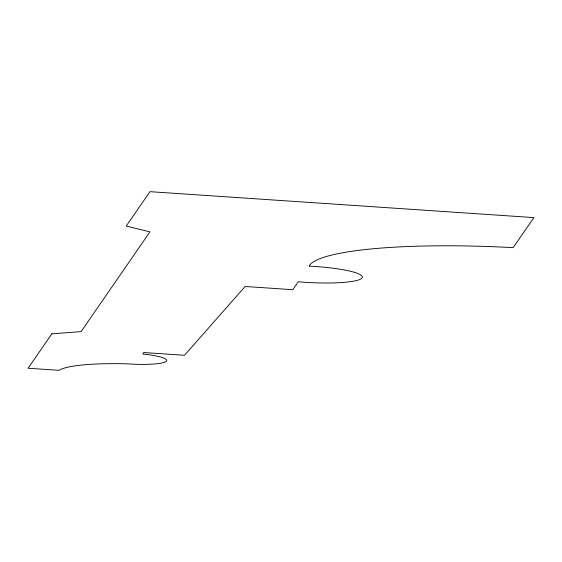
<?xml version="1.0" encoding="UTF-8"?>
<svg xmlns="http://www.w3.org/2000/svg" width="562" height="562" viewBox="0 0 562 562"><rect width="100%" height="100%" fill="white"/><g stroke="black" fill="none" stroke-linecap="round" stroke-linejoin="round"><path stroke-width="0.84" d="M51.837 333.842L28.1 368.236L59.122 370.33A81.982 12.828 3 0 1 127.441 363.846A34.865 5.451 3 0 0 165.902 361.598A34.865 5.451 3 0 0 142.748 354.018L143.774 352.536L184.498 355.289L245.158 286.48L292.816 289.697L298.289 281.773A52.308 8.184 3 0 0 362.104 277.909A52.308 8.184 3 0 0 309.065 266.156A200.318 31.339 3 0 1 513.155 247.652L533.9 217.599L149.963 191.67L126.225 226.065L149.942 231.86L81.09 331.622L51.837 333.842"/></g></svg>
